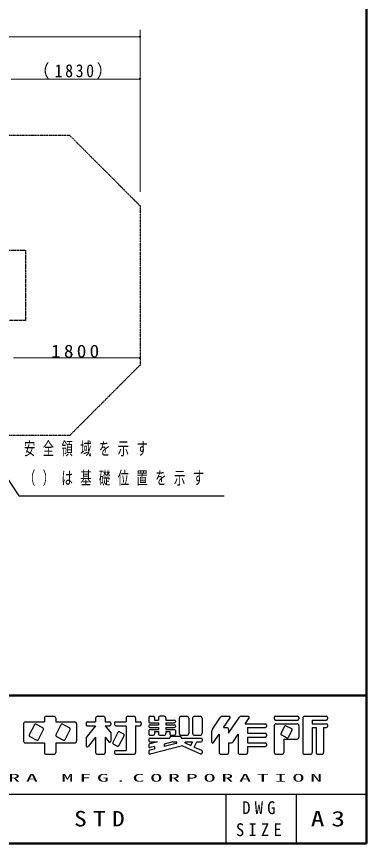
# Model space of a CAD drawing. Units: millimetres at full size, with parts at other scales. Extents: x -19540 to 0, y -2046 to 13350.
# Drawn here: x -2487 to 0, y 0 to 5869 of the extents above; entities that cross this region are included whole.
import ezdxf

# ---------------------------------------------------------------- set-up
doc = ezdxf.new("R2010")
doc.units = ezdxf.units.MM
doc.linetypes.add('USER3', pattern=[8, 3, -1, 1, -1, 1, -1])
doc.linetypes.add('USER4', pattern=[8, 5, -3])
for name, color, linetype, lineweight in [('A3図枠', 7, 'Continuous', 25), ('線', 7, 'Continuous', 13), ('補助', 2, 'Continuous', 13)]:
    doc.layers.add(name, color=color, linetype=linetype, lineweight=lineweight)
doc.layers.add('図面プロファイル', color=7, linetype='Continuous')
doc.styles.add('ＭＳ ゴシック', font='')
doc.styles.get('ＭＳ ゴシック').set_extended_font_data('MS Gothic')

# ---------------------------------------------------------------- blocks, each defined once
blk = doc.blocks.new('dimension_origin')
at = {"color": 0, "linetype": 'Continuous', "lineweight": -2}
blk.add_circle((0, 0), 1.25, dxfattribs=at)

msp = doc.modelspace()

# ---------------------------------------------------------------- linework, layer by layer
at = {"layer": 'A3図枠', "lineweight": 50}
for p, q in [((0, 0), (0, 13350)), ((-19250, 1050), (0, 1050)), ((-19250, 0), (0, 0))]:
    msp.add_line(p, q, dxfattribs=at)
at = {"layer": 'A3図枠'}
for p, q in [((-2288.799, 889.665), (-2288.799, 862.665)), ((-2275.299, 903.165), (-2221.299, 903.165)), ((-2207.799, 889.665), (-2207.799, 862.665)), ((-1924.299, 889.665), (-1924.299, 862.665)), ((-1910.799, 903.165), (-1870.299, 903.165)), ((-1856.799, 889.665), (-1856.799, 862.665)), ((-1708.299, 889.665), (-1708.299, 862.665)), ((-1694.799, 903.165), (-1654.299, 903.165)), ((-1640.799, 889.665), (-1640.799, 862.665)), ((-1546.299, 895.065), (-1546.299, 864.015)), ((-1538.199, 903.165), (-1513.899, 903.165)), ((-1505.799, 895.065), (-1505.799, 876.165)), ((-1478.799, 889.665), (-1478.799, 876.165)), ((-1438.299, 903.165), (-1465.299, 903.165)), ((-1424.799, 889.665), (-1424.799, 876.165)), ((-1330.299, 889.665), (-1330.299, 781.665)), ((-1316.799, 903.165), (-1276.299, 903.165)), ((-1262.799, 889.665), (-1262.799, 781.665)), ((-1235.799, 889.665), (-1235.799, 781.665)), ((-1222.299, 903.165), (-1181.799, 903.165)), ((-1168.299, 889.665), (-1168.299, 781.665)), ((-1093.997, 812.118), (-1037.307, 897.154)), ((-1026.074, 903.165), (-976.434, 903.165)), ((-1015.299, 822.165), (-969.695, 890.572)), ((-979.299, 781.665), (-902.307, 897.154)), ((-891.074, 903.165), (-841.434, 903.165)), ((-862.299, 849.165), (-834.695, 890.572)), ((-655.299, 895.065), (-655.299, 884.265)), ((-647.199, 903.165), (-487.899, 903.165)), ((-479.799, 895.065), (-479.799, 884.265)), ((-452.799, 889.665), (-452.799, 646.665)), ((-439.299, 903.165), (-285.399, 903.165)), ((-277.299, 895.065), (-277.299, 884.265)), ((-2437.299, 849.165), (-2437.299, 727.665)), ((-2423.799, 862.665), (-2288.799, 862.665)), ((-2359.922, 841.92), (-2395.877, 770.01)), ((-2298.744, 820.388), (-2349.054, 845.543)), ((-2207.799, 862.665), (-2072.799, 862.665)), ((-2170.922, 841.92), (-2206.877, 770.01)), ((-2109.744, 820.388), (-2160.054, 845.543)), ((-2059.299, 849.165), (-2059.299, 727.665)), ((-1991.799, 854.565), (-1991.799, 843.765)), ((-1924.299, 835.665), (-1991.799, 751.29)), ((-1983.699, 862.665), (-1924.299, 862.665)), ((-1983.699, 835.665), (-1924.299, 835.665)), ((-1856.799, 862.665), (-1824.399, 862.665)), ((-1856.799, 835.665), (-1816.299, 785.04)), ((-1856.799, 835.665), (-1824.399, 835.665)), ((-1816.299, 854.565), (-1816.299, 843.765)), ((-1789.299, 854.565), (-1789.299, 843.765)), ((-1781.199, 862.665), (-1708.299, 862.665)), ((-1781.199, 835.665), (-1708.299, 835.665)), ((-1708.299, 835.665), (-1708.299, 660.165)), ((-1640.799, 862.665), (-1608.399, 862.665)), ((-1640.799, 835.665), (-1640.799, 646.665)), ((-1640.799, 835.665), (-1608.399, 835.665)), ((-1600.299, 854.565), (-1600.299, 843.765)), ((-1546.299, 834.315), (-1546.299, 830.265)), ((-1538.199, 855.915), (-1478.799, 855.915)), ((-1538.199, 842.415), (-1478.799, 842.415)), ((-1538.199, 822.165), (-1478.799, 822.165)), ((-1505.799, 876.165), (-1478.799, 876.165)), ((-1478.799, 855.915), (-1478.799, 842.415)), ((-1478.799, 822.165), (-1478.799, 808.665)), ((-1424.799, 876.165), (-1365.399, 876.165)), ((-1424.799, 855.915), (-1365.399, 855.915)), ((-1424.799, 855.915), (-1424.799, 842.415)), ((-1424.799, 842.415), (-1365.399, 842.415)), ((-1424.799, 822.165), (-1365.399, 822.165)), ((-1424.799, 822.165), (-1424.799, 808.665)), ((-1357.299, 868.065), (-1357.299, 864.015)), ((-1357.299, 834.315), (-1357.299, 830.265)), ((-1015.299, 822.165), (-992.799, 822.165)), ((-862.299, 849.165), (-717.399, 849.165)), ((-844.299, 822.165), (-717.399, 822.165)), ((-844.299, 822.165), (-844.299, 781.665)), ((-709.299, 841.065), (-709.299, 830.265)), ((-655.299, 835.665), (-655.299, 646.665)), ((-647.199, 876.165), (-487.899, 876.165)), ((-641.799, 849.165), (-493.299, 849.165)), ((-583.322, 831.12), (-608.477, 780.81)), ((-572.455, 834.743), (-532.944, 814.988)), ((-479.799, 835.665), (-479.799, 754.665)), ((-385.299, 876.165), (-385.299, 849.165)), ((-385.299, 876.165), (-285.399, 876.165)), ((-385.299, 849.165), (-285.399, 849.165)), ((-385.299, 822.165), (-358.299, 822.165)), ((-385.299, 822.165), (-385.299, 646.665)), ((-358.299, 822.165), (-358.299, 646.665)), ((-304.299, 822.165), (-285.399, 822.165)), ((-304.299, 822.165), (-304.299, 646.665)), ((-277.299, 841.065), (-277.299, 830.265)), ((-2331.077, 737.61), (-2295.122, 809.52)), ((-2142.077, 737.61), (-2106.122, 809.52)), ((-1816.299, 785.04), (-1816.299, 727.132)), ((-1765.922, 787.92), (-1801.877, 716.01)), ((-1722.722, 766.32), (-1758.677, 694.41)), ((-1755.054, 791.543), (-1726.344, 777.188)), ((-1546.299, 800.565), (-1546.299, 776.265)), ((-1538.199, 808.665), (-1478.799, 808.665)), ((-1538.199, 768.165), (-1513.899, 768.165)), ((-1505.799, 795.165), (-1478.799, 795.165)), ((-1505.799, 795.165), (-1505.799, 776.265)), ((-1478.799, 795.165), (-1478.799, 781.665)), ((-1465.299, 768.165), (-1438.299, 768.165)), ((-1424.799, 808.665), (-1365.399, 808.665)), ((-1424.799, 795.165), (-1424.799, 781.665)), ((-1424.799, 795.165), (-1397.799, 795.165)), ((-1397.799, 795.165), (-1397.799, 776.265)), ((-1389.699, 768.165), (-1365.399, 768.165)), ((-1357.299, 800.565), (-1357.299, 776.265)), ((-1316.799, 768.165), (-1276.299, 768.165)), ((-1222.299, 768.165), (-1181.799, 768.165)), ((-1100.799, 789.653), (-1100.799, 720.668)), ((-1085.96, 716.175), (-1046.799, 774.915)), ((-1046.799, 774.915), (-1046.799, 646.665)), ((-979.299, 808.665), (-979.299, 781.665)), ((-948.292, 720.177), (-911.799, 774.915)), ((-911.799, 774.915), (-911.799, 646.665)), ((-844.299, 781.665), (-717.399, 781.665)), ((-709.299, 773.565), (-709.299, 762.765)), ((-604.855, 769.943), (-565.344, 750.188)), ((-529.322, 804.12), (-554.477, 753.81)), ((-2423.799, 714.165), (-2288.799, 714.165)), ((-2392.254, 759.143), (-2341.944, 733.988)), ((-2288.799, 714.165), (-2288.799, 646.665)), ((-2207.799, 714.165), (-2072.799, 714.165)), ((-2207.799, 714.165), (-2207.799, 646.665)), ((-2203.254, 759.143), (-2152.944, 733.988)), ((-1991.799, 751.29), (-1991.799, 693.382)), ((-1924.299, 754.665), (-1977.374, 688.322)), ((-1924.299, 754.665), (-1924.299, 646.665)), ((-1856.799, 754.665), (-1830.724, 722.072)), ((-1856.799, 754.665), (-1856.799, 646.665)), ((-1798.255, 705.143), (-1769.544, 690.788)), ((-1546.299, 739.815), (-1546.299, 729.015)), ((-1486.984, 720.915), (-1540.164, 707.62)), ((-1538.199, 747.915), (-1397.799, 747.915)), ((-1538.199, 720.915), (-1486.984, 720.915)), ((-1375.66, 720.915), (-1438.299, 705.255)), ((-1351.174, 708.947), (-1438.299, 687.165)), ((-1438.299, 705.255), (-1438.299, 687.165)), ((-1397.799, 753.315), (-1397.799, 747.915)), ((-1389.699, 761.415), (-1324.899, 761.415)), ((-1375.66, 720.915), (-1352.647, 720.915)), ((-1316.799, 753.315), (-1316.799, 747.915)), ((-1316.799, 747.915), (-1176.399, 747.915)), ((-1288.567, 713.164), (-1248.41, 695.317)), ((-1286.923, 720.915), (-1235.611, 720.915)), ((-1248.411, 695.317), (-1235.611, 720.915)), ((-1223.712, 684.34), (-1205.424, 720.915)), ((-1205.424, 720.915), (-1176.399, 720.915)), ((-1168.299, 739.815), (-1168.299, 729.015)), ((-979.299, 714.165), (-959.524, 714.165)), ((-979.299, 714.165), (-979.299, 646.665)), ((-844.299, 754.665), (-844.299, 714.165)), ((-844.299, 754.665), (-717.399, 754.665)), ((-844.299, 714.165), (-717.399, 714.165)), ((-709.299, 706.065), (-709.299, 695.265)), ((-587.799, 741.165), (-587.799, 646.665)), ((-587.799, 741.165), (-493.299, 741.165)), ((-1789.299, 652.065), (-1789.299, 641.265)), ((-1781.199, 660.165), (-1708.299, 660.165)), ((-1546.299, 699.762), (-1546.299, 688.63)), ((-1546.299, 653.841), (-1546.299, 642.709)), ((-1505.799, 670.29), (-1540.164, 661.699)), ((-1307.503, 692.033), (-1536.235, 634.85)), ((-1505.799, 688.38), (-1536.235, 680.771)), ((-1505.799, 688.38), (-1505.799, 670.29)), ((-1307.503, 692.033), (-1179.689, 635.227)), ((-1223.712, 684.34), (-1173.11, 661.85)), ((-1168.299, 654.448), (-1168.299, 642.629)), ((-844.299, 687.165), (-844.299, 646.665)), ((-844.299, 687.165), (-717.399, 687.165)), ((-2275.299, 633.165), (-2221.299, 633.165)), ((-1910.799, 633.165), (-1870.299, 633.165)), ((-1781.199, 633.165), (-1654.299, 633.165)), ((-1033.299, 633.165), (-992.799, 633.165)), ((-898.299, 633.165), (-857.799, 633.165)), ((-641.799, 633.165), (-601.299, 633.165)), ((-439.299, 633.165), (-398.799, 633.165)), ((-344.799, 633.165), (-317.799, 633.165)), ((-500, 350), (-500, 0))]:
    msp.add_line(p, q, dxfattribs=at)
at = {"layer": 'A3図枠', "color": 211}
for p, q in [((-12125, 350), (0, 350)), ((-1000, 350), (-1000, 0))]:
    msp.add_line(p, q, dxfattribs=at)
at = {"layer": 'A3図枠'}
for centre, radius, start, end in [((-2275.299, 889.665), 13.5, 89.99998, 179.99996), ((-2221.299, 889.665), 13.5, 0, 89.99998), ((-1910.799, 889.665), 13.5, 89.99998, 179.99996), ((-1870.299, 889.665), 13.5, 0, 89.99998), ((-1694.799, 889.665), 13.5, 89.99998, 179.99996), ((-1654.299, 889.665), 13.5, 0, 89.99998), ((-1538.199, 895.065), 8.1, 89.99998, 179.99996), ((-1513.899, 895.065), 8.1, 0, 89.99998), ((-1465.299, 889.665), 13.5, 89.99998, 179.99996), ((-1438.299, 889.665), 13.5, 0, 89.99998), ((-1316.799, 889.665), 13.5, 89.99998, 179.99996), ((-1276.299, 889.665), 13.5, 0, 89.99998), ((-1222.299, 889.665), 13.5, 89.99998, 179.99996), ((-1181.799, 889.665), 13.5, 0, 89.99998), ((-1026.074, 889.665), 13.5, 89.99998, 146.30984), ((-976.434, 895.065), 8.1, 326.31015, 89.99998), ((-891.074, 889.665), 13.5, 89.99998, 146.3098), ((-841.434, 895.065), 8.1, 326.31003, 89.99998), ((-647.199, 895.065), 8.1, 89.99998, 179.99996), ((-647.199, 884.265), 8.1, 179.99998, 270.00002), ((-487.899, 895.065), 8.1, 0, 89.99998), ((-487.899, 884.265), 8.1, 270.00002, 0), ((-439.299, 889.665), 13.5, 89.99998, 179.99996), ((-285.399, 895.065), 8.1, 0, 89.99998), ((-285.399, 884.265), 8.1, 270.00002, 0), ((-2423.799, 849.165), 13.5, 89.99998, 179.99996), ((-2352.677, 838.298), 8.1, 63.43492, 153.435), ((-2163.677, 838.298), 8.1, 63.43492, 153.435), ((-2072.799, 849.165), 13.5, 0, 89.99998), ((-1983.699, 854.565), 8.1, 89.99998, 179.99996), ((-1983.699, 843.765), 8.1, 179.99998, 270.00002), ((-1824.399, 854.565), 8.1, 0, 89.99998), ((-1824.399, 843.765), 8.1, 270.00002, 0), ((-1781.199, 854.565), 8.1, 89.99998, 179.99996), ((-1781.199, 843.765), 8.1, 179.99998, 270.00002), ((-1608.399, 854.565), 8.1, 0, 89.99998), ((-1608.399, 843.765), 8.1, 270.00002, 0), ((-1538.199, 864.015), 8.1, 179.99998, 270.00002), ((-1538.199, 834.315), 8.1, 89.99998, 179.99996), ((-1538.199, 830.265), 8.1, 179.99998, 270.00002), ((-1365.399, 868.065), 8.1, 0, 89.99998), ((-1365.399, 864.015), 8.1, 270.00002, 0), ((-1365.399, 834.315), 8.1, 0, 89.99998), ((-1365.399, 830.265), 8.1, 270.00002, 0), ((-992.799, 808.665), 13.5, 0, 89.99998), ((-717.399, 841.065), 8.1, 0, 89.99998), ((-717.399, 830.265), 8.1, 270.00002, 0), ((-641.799, 835.665), 13.5, 89.99998, 179.99996), ((-576.077, 827.498), 8.1, 63.43447, 153.43474), ((-493.299, 835.665), 13.5, 0, 89.99998), ((-285.399, 841.065), 8.1, 0, 89.99998), ((-285.399, 830.265), 8.1, 270.00002, 0), ((-2388.632, 766.388), 8.1, 153.43495, 243.43485), ((-2302.367, 813.143), 8.1, 333.4349, 63.43487), ((-2199.632, 766.388), 8.1, 153.43495, 243.43485), ((-2113.367, 813.143), 8.1, 333.4349, 63.43487), ((-1758.677, 784.298), 8.1, 63.43487, 153.43498), ((-1729.967, 769.943), 8.1, 333.43492, 63.43493), ((-1538.199, 800.565), 8.1, 89.99998, 179.99996), ((-1538.199, 776.265), 8.1, 179.99998, 270.00002), ((-1513.899, 776.265), 8.1, 270.00002, 0), ((-1465.299, 781.665), 13.5, 179.99998, 270.00002), ((-1438.299, 781.665), 13.5, 270.00002, 0), ((-1389.699, 776.265), 8.1, 179.99998, 270.00002), ((-1365.399, 800.565), 8.1, 0, 89.99998), ((-1365.399, 776.265), 8.1, 270.00002, 0), ((-1316.799, 781.665), 13.5, 179.99998, 270.00002), ((-1276.299, 781.665), 13.5, 270.00002, 0), ((-1222.299, 781.665), 13.5, 179.99998, 270.00002), ((-1181.799, 781.665), 13.5, 270.00002, 0), ((-1060.299, 789.653), 40.5, 146.30999, 179.99996), ((-717.399, 773.565), 8.1, 0, 89.99998), ((-601.232, 777.188), 8.1, 153.43517, 243.43529), ((-536.567, 807.743), 8.1, 333.43483, 63.43447), ((-2423.799, 727.665), 13.5, 179.99998, 270.00002), ((-2338.322, 741.232), 8.1, 243.43498, 333.43496), ((-2149.322, 741.232), 8.1, 243.43498, 333.43496), ((-2072.799, 727.665), 13.5, 270.00002, 0), ((-1824.399, 727.132), 8.1, 218.65962, 0), ((-1794.632, 712.388), 8.1, 153.43487, 243.4348), ((-1538.199, 739.815), 8.1, 89.99998, 179.99996), ((-1538.199, 729.015), 8.1, 179.99998, 270.00002), ((-1538.199, 699.762), 8.1, 104.03614, 179.99996), ((-1389.699, 753.315), 8.1, 89.99998, 179.99996), ((-1352.647, 714.84), 6.075, 284.0365, 89.99998), ((-1324.899, 753.315), 8.1, 0, 89.99998), ((-1286.923, 716.865), 4.05, 89.99998, 246.03817), ((-1176.399, 739.815), 8.1, 0, 89.99998), ((-1176.399, 729.015), 8.1, 270.00002, 0), ((-1092.699, 720.668), 8.1, 179.99998, 326.30997), ((-959.524, 727.665), 13.5, 270.00002, 326.31002), ((-717.399, 762.765), 8.1, 270.00002, 0), ((-717.399, 706.065), 8.1, 0, 89.99998), ((-561.722, 757.432), 8.1, 243.43534, 333.4349), ((-493.299, 754.665), 13.5, 270.00002, 0), ((-2275.299, 646.665), 13.5, 179.99998, 270.00002), ((-2221.299, 646.665), 13.5, 270.00002, 0), ((-1983.699, 693.382), 8.1, 179.99998, 321.34037), ((-1910.799, 646.665), 13.5, 179.99998, 270.00002), ((-1870.299, 646.665), 13.5, 270.00002, 0), ((-1781.199, 652.065), 8.1, 89.99998, 179.99996), ((-1765.922, 698.032), 8.1, 243.43487, 333.43498), ((-1654.299, 646.665), 13.5, 270.00002, 0), ((-1538.199, 688.63), 8.1, 179.99998, 284.03612), ((-1538.199, 653.841), 8.1, 104.03614, 179.99996), ((-1176.399, 654.448), 8.1, 0, 66.03701), ((-1033.299, 646.665), 13.5, 179.99998, 270.00002), ((-992.799, 646.665), 13.5, 270.00002, 0), ((-898.299, 646.665), 13.5, 179.99998, 270.00002), ((-857.799, 646.665), 13.5, 270.00002, 0), ((-717.399, 695.265), 8.1, 270.00002, 0), ((-641.799, 646.665), 13.5, 179.99998, 270.00002), ((-601.299, 646.665), 13.5, 270.00002, 0), ((-439.299, 646.665), 13.5, 179.99998, 270.00002), ((-398.799, 646.665), 13.5, 270.00002, 0), ((-344.799, 646.665), 13.5, 179.99998, 270.00002), ((-317.799, 646.665), 13.5, 270.00002, 0), ((-1781.199, 641.265), 8.1, 179.99998, 270.00002), ((-1538.199, 642.709), 8.1, 179.99998, 284.03612), ((-1176.399, 642.629), 8.1, 246.03699, 0)]:
    msp.add_arc(centre, radius, start, end, dxfattribs=at)
at = {"layer": '線', "color": 4, "linetype": 'USER4', "lineweight": 25}
msp.add_lwpolyline([(-2623.919, 3710.621), (-2623.919, 4210.621), (-2423.919, 4210.621), (-2423.919, 3710.621)], close=True, dxfattribs=at)
at = {"layer": '補助'}
for p, q in [((-1608.794, 4625.746), (-1608.794, 5775.746)), ((-5716.544, 5725.746), (-1608.794, 5725.746)), ((-1608.794, 4625.746), (-1608.794, 5475.746)), ((-2523.919, 5425.746), (-1608.794, 5425.746)), ((-1608.794, 3445.957), (-2508.794, 3445.957))]:
    msp.add_line(p, q, dxfattribs=at)
at = {"layer": '補助', "linetype": 'USER3', "lineweight": 25}
for p, q in [((-2108.794, 5025.746), (-5216.544, 5025.746)), ((-2108.794, 5025.746), (-1608.794, 4525.746)), ((-1608.794, 4525.746), (-1608.794, 3395.496)), ((-1608.794, 3395.496), (-2108.794, 2895.496)), ((-2108.794, 2895.496), (-5216.544, 2895.496))]:
    msp.add_line(p, q, dxfattribs=at)
at = {"layer": '補助', "lineweight": 25}
for p, q in [((-2675.28, 2771.091), (-2470.41, 2466.97)), ((-2470.41, 2466.97), (-2420.41, 2466.97)), ((-2420.41, 2466.97), (-1012.309, 2466.97))]:
    msp.add_line(p, q, dxfattribs=at)

# ---------------------------------------------------------------- block references
at = {"layer": '補助', "xscale": 3.33, "yscale": 3.33, "rotation": 180}
for p in [(-1608.794, 5725.746), (-1608.794, 5425.746), (-1608.794, 3445.957)]:
    msp.add_blockref('dimension_origin', p, dxfattribs=at)

# ---------------------------------------------------------------- texts
at = {"layer": 'A3図枠', "color": 4, "style": 'ＭＳ ゴシック'}
for s, insert, char_height, attachment_point in [('\\T1.5;\\W2.25;NAKAMURA\\~MFG.CORPORATION', (-3303.143, 437.5), 54.99, 7), ('\\T1.5;\\W0.95;DWG', (-750, 253.125), 91.64, 5), ('\\T1.5;\\W1.3;A3', (-250, 175), 110, 5), ('\\T1.5;\\W0.95;SIZE', (-750, 96.875), 91.64, 5)]:
    msp.add_mtext(s, dxfattribs=dict(at, insert=insert, char_height=char_height, attachment_point=attachment_point))
at = {"layer": '図面プロファイル', "insert": (-1875, 175), "char_height": 110, "attachment_point": 5, "style": 'ＭＳ ゴシック'}
msp.add_mtext('\\T1.5;\\W1.2;STD', dxfattribs=at)
at = {"layer": '補助', "char_height": 91.64, "style": 'ＭＳ ゴシック'}
for s, insert, attachment_point in [('\\T1.33;\\W0.9;（1830）', (-2066.357, 5426.746), 8), ('\\T1.33;\\W1.1;1800', (-2058.794, 3446.957), 8), ('\\T1.64;\\W0.65;安全領域を示す', (-2434.16, 2848.854), 1), ('\\T1.64;\\W0.65;（）は基礎位置を示す', (-2434.16, 2640.521), 1)]:
    msp.add_mtext(s, dxfattribs=dict(at, insert=insert, attachment_point=attachment_point))

doc.saveas('drawing.dxf')
